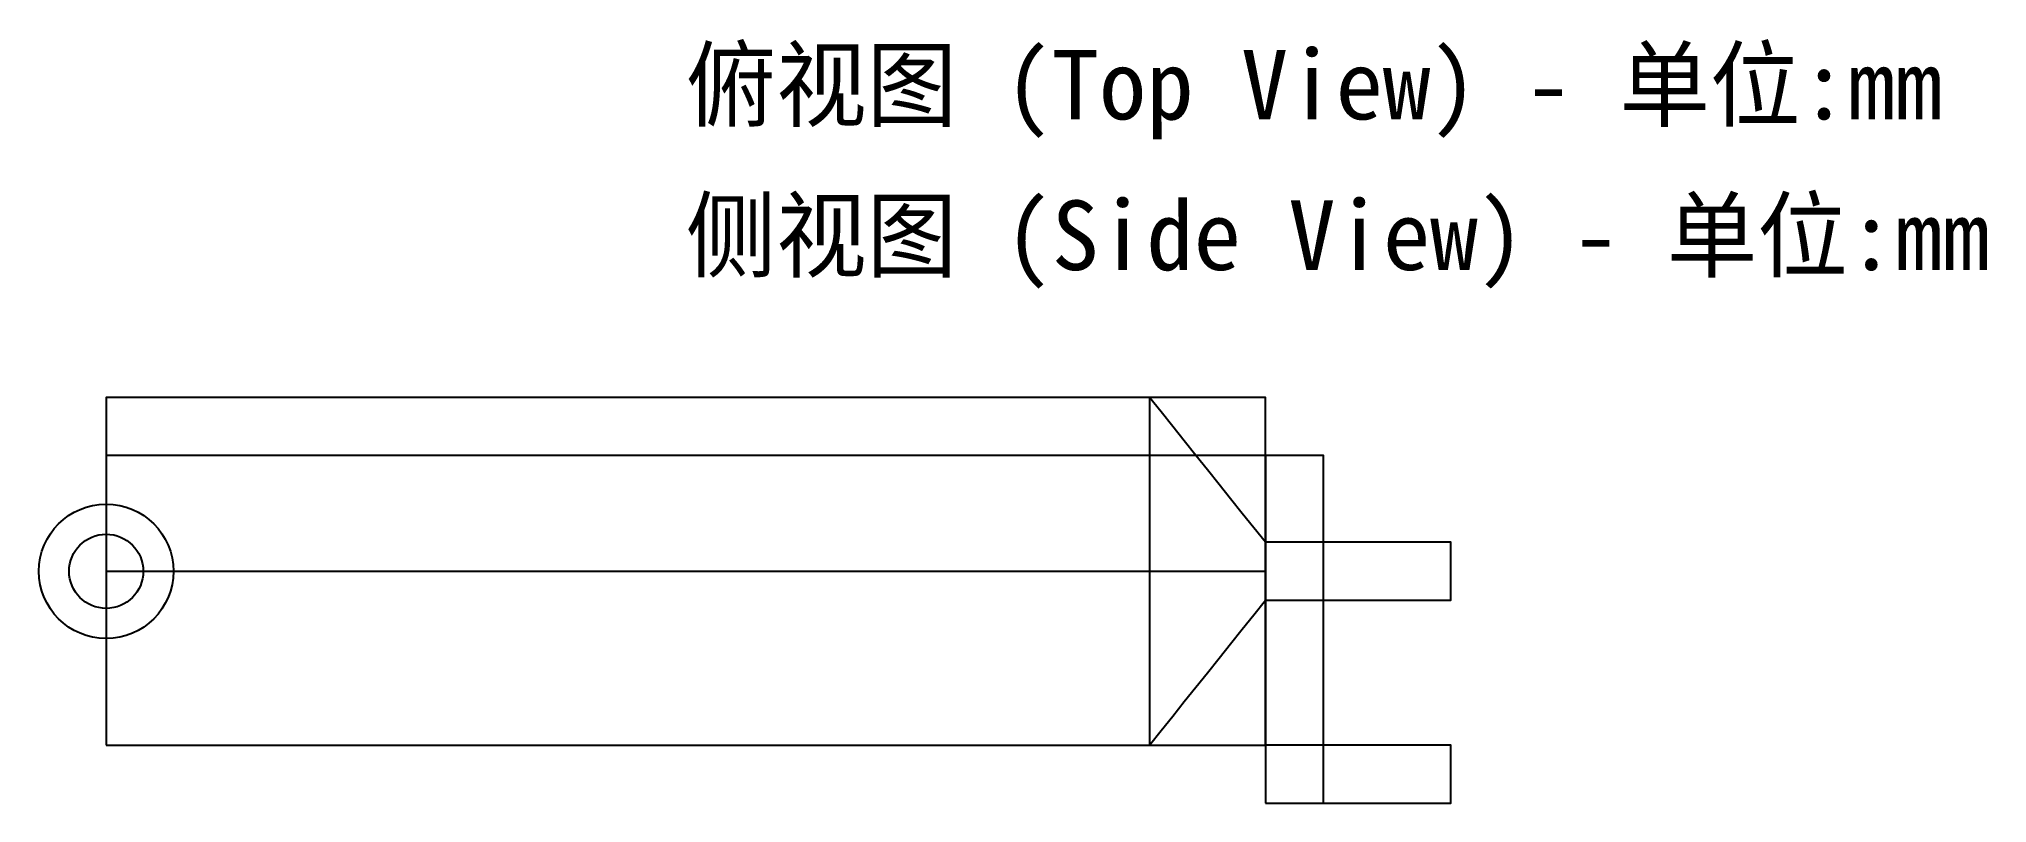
# Model space of a CAD drawing. Header units: millimetres. Extents: x -2.9 to 81.1, y -10 to 23.
import ezdxf

# ---------------------------------------------------------------- set-up
doc = ezdxf.new("R2010")
doc.units = ezdxf.units.MM

msp = doc.modelspace()

# ---------------------------------------------------------------- linework, layer by layer
for points in [[(0, -7.5), (50, -7.5), (50, 7.5), (0, 7.5)], [(45, -7.5), (45.5, -6.875), (46, -6.25), (46.5, -5.625), (47, -5), (47.5, -4.375), (48, -3.75), (48.5, -3.125), (49, -2.5), (49.5, -1.875), (50, -1.25), (50, 1.25), (49.5, 1.875), (49, 2.5), (48.5, 3.125), (48, 3.75), (47.5, 4.375), (47, 5), (46.5, 5.625), (46, 6.25), (45.5, 6.875), (45, 7.5)], [(0, 0), (50, 0), (50, 5), (0, 5)], [(50, -10), (52.5, -10), (52.5, 5), (50, 5)], [(50, -1.25), (58, -1.25), (58, 1.25), (50, 1.25)], [(50, -10), (58, -10), (58, -7.5), (50, -7.5)]]:
    msp.add_lwpolyline(points, close=True)
for radius in [2.9, 1.6]:
    msp.add_circle((0, 0), radius)

# ---------------------------------------------------------------- texts
for s, p in [('俯视图 (Top View) - 单位:mm', (25, 19.5)), ('侧视图 (Side View) - 单位:mm', (25, 13))]:
    msp.add_text(s, height=3).set_placement(p)

doc.saveas('drawing.dxf')
